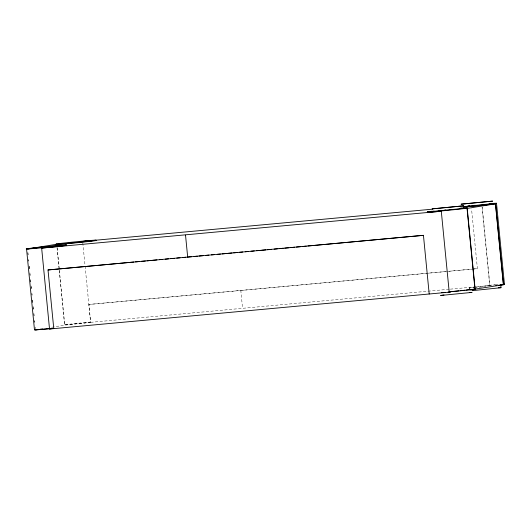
<?xml version="1.0" encoding="UTF-8"?>
<svg xmlns="http://www.w3.org/2000/svg" width="531" height="531" viewBox="0 0 531 531"><rect width="100%" height="100%" fill="white"/><g stroke="black" fill="none" stroke-linecap="round" stroke-linejoin="round"><path stroke-width="0.4" stroke-dasharray="2.65 1.99" d="M469.65 290.729L471.442 290.729M51.653 327.269L64.649 325.151L90.648 322.337L88.889 304.462L473.28 269.011M59.319 270.146L64.682 324.859L84.681 323.014L90.562 322.058L85.093 265.985M475.749 287.065L489.735 285.28A20.165 0.385 -5.6 0 1 497.281 284.616M488.56 285.758L489.914 285.539L482.221 207.097M474.548 287.205L469.285 287.941L474.083 287.696M484.611 286.747L486.077 286.607M90.648 322.337L449.511 289.216M488.527 285.472L494.746 284.921M481.809 287.019L475.265 287.596M88.863 304.462L471.628 269.171M472.451 269.098L477.402 268.64L471.541 208.875M474.103 268.938L477.402 268.64M450.334 289.143L489.914 285.539M497.023 284.742L498.005 284.669M469.57 290.039L469.338 287.968L469.55 290.085M482.068 207.11L489.735 285.28M240.782 290.172L242.534 308.053M82.796 242.866L84.987 265.188M57.129 247.824L59.246 269.423M57.036 247.539L64.649 325.151M27.851 252.278L28.097 254.741M29.225 266.263L29.464 268.732M29.869 272.848L30.114 275.317M30.513 279.425L30.758 281.895M31.163 286.01L31.402 288.479M31.887 293.417L32.046 295.063M32.53 299.995L32.776 302.464M33.174 306.579L33.42 309.049M33.825 313.164L34.064 315.633M34.548 320.565L34.707 322.211M35.192 327.149L35.358 328.795M27.871 253.121L28.037 254.767M29.172 266.33L29.411 268.805M29.895 273.764L30.061 275.41M30.546 280.368L30.705 282.021M31.196 286.972L31.356 288.625M31.84 293.577L32.006 295.229M32.491 300.181L32.73 302.663M33.214 307.615L33.38 309.268M33.865 314.219L34.024 315.872M34.515 320.83L34.674 322.476M64.682 324.859A20.165 0.385 -5.6 0 1 90.562 322.058M463.185 207.136A20.165 0.385 -5.6 0 1 460.536 207.342M28.74 261.325L28.581 259.679L28.681 261.378"/><path stroke-width="0.8" d="M434.099 211.139L432.367 211.444L463.835 208.371L463.191 208.344M463.55 208.451A20.165 0.385 -5.6 0 1 467.041 208.431L474.946 289.063L471.355 289.541M471.349 289.395L470.035 289.594M41.65 248.096L441.288 211.238L449.219 292.156L49.529 329.028L41.65 248.096A20.165 0.385 -5.6 0 0 65.963 245.441A20.165 0.385 -5.6 0 0 52.396 246.291A20.165 0.385 -5.6 0 0 27.532 248.986L56.777 244.227A20.165 0.385 -5.6 0 0 70.351 243.371A20.165 0.385 -5.6 0 0 95.215 240.682A20.165 0.385 -5.6 0 0 82.657 241.426L432.453 209.174M467.041 208.431L495.576 203.798L503.507 284.722L471.402 289.68M37.84 329.512L35.404 329.91L51.454 328.43M50.292 328.609L51.759 328.37M49.529 329.028L53.239 328.423M450.852 291.625L449.193 291.871A20.165 0.385 -5.6 0 0 474.946 289.063M449.219 292.156L450.553 291.652M503.507 284.722L498.549 285.233M469.285 289.694L466.178 290.065M472.046 290.357L472.942 290.245M443.989 294.957L440.604 295.475L472.072 292.395L469.351 292.488M495.748 285.578L496.81 285.452M464.89 290.211L460.496 290.683M458.943 290.842L450.912 291.619M53.77 328.643L48.016 269.954L423.446 235.333L429.201 294.028M467.924 205.902L469.57 205.749M463.185 207.136A20.165 0.385 -5.6 0 0 495.43 203.811L495.576 203.798M48.016 269.954L128.057 262.573M129.703 262.42L133.832 262.035M135.485 261.889L139.607 261.504M141.259 261.352L145.381 260.973M147.034 260.821L151.156 260.442M152.809 260.29L156.937 259.911M159.413 259.679L162.712 259.374M165.187 259.148L168.486 258.843M170.962 258.617L174.261 258.312M176.737 258.079L180.036 257.781M182.511 257.548L185.817 257.243M188.293 257.017L191.591 256.712M194.067 256.486L197.366 256.181M199.019 256.028L203.141 255.65M205.616 255.418L208.915 255.112M211.391 254.887L214.69 254.581M217.166 254.356L220.471 254.05M222.117 253.898L226.246 253.519M227.892 253.367L232.02 252.988M233.673 252.836L237.795 252.451M239.448 252.298L242.747 251.999M245.222 251.767L248.521 251.462M250.997 251.236L254.296 250.931M256.772 250.705L260.077 250.4M261.723 250.247L265.852 249.869M267.498 249.716L271.626 249.331M274.102 249.105L277.401 248.8M279.054 248.647L283.176 248.269M284.828 248.116L288.957 247.738M290.603 247.585L294.732 247.2M296.378 247.054L300.506 246.669M302.159 246.517L306.281 246.138M307.934 245.986L312.055 245.607M313.708 245.455L423.446 235.333M501.895 284.583L503.335 284.45A20.165 0.385 -5.6 0 0 503.72 284.178M37.037 329.472L35.438 329.618A20.165 0.385 -5.6 0 0 49.556 328.729M40.237 329.174L42.639 328.954M46.635 328.583L48.235 328.437M450.58 291.937L448.045 292.163M445.655 292.362L441.321 292.667M489.091 203.824L490.067 203.751M460.131 208.53L461.114 208.464M472.285 290.669L501.032 287.689L498.304 287.782M463.205 206.698L492.522 203.625M496.505 203.28L504.437 284.198M495.43 203.811L503.335 284.45M467.22 208.411L475.152 289.335M185.525 235.114L187.702 257.343M26.55 248.893L34.482 329.817M500.726 284.576L500.979 287.663M463.523 208.165A20.165 0.385 -5.6 0 1 460.51 208.988A20.165 0.385 -5.6 0 1 433.15 211.65A20.165 0.385 -5.6 0 1 432.393 211.192M492.396 203.459A20.165 0.385 -5.6 0 1 490.12 204.203A20.165 0.385 -5.6 0 1 463.151 206.851M441.288 211.238A20.165 0.385 -5.6 0 1 433.873 211.311M438.991 210.741A20.165 0.385 -5.6 0 1 440.226 210.608M444.626 210.157A20.165 0.385 -5.6 0 1 445.867 210.03M450.089 209.619A20.165 0.385 -5.6 0 1 451.317 209.506M473.645 205.437A20.165 0.385 -5.6 0 1 475.325 205.271M432.207 208.875L463.59 205.836L432.207 208.875M461.16 204.163L492.542 201.123L461.16 204.163M35.856 248.329A20.165 0.385 -5.6 0 0 66.647 244.997A20.165 0.385 -5.6 0 0 37.296 247.512A20.165 0.385 -5.6 0 0 35.856 248.329M64.955 243.563A20.165 0.385 -5.6 0 0 96.111 240.211A20.165 0.385 -5.6 0 0 67.185 242.674A20.165 0.385 -5.6 0 0 64.955 243.563"/></g></svg>
